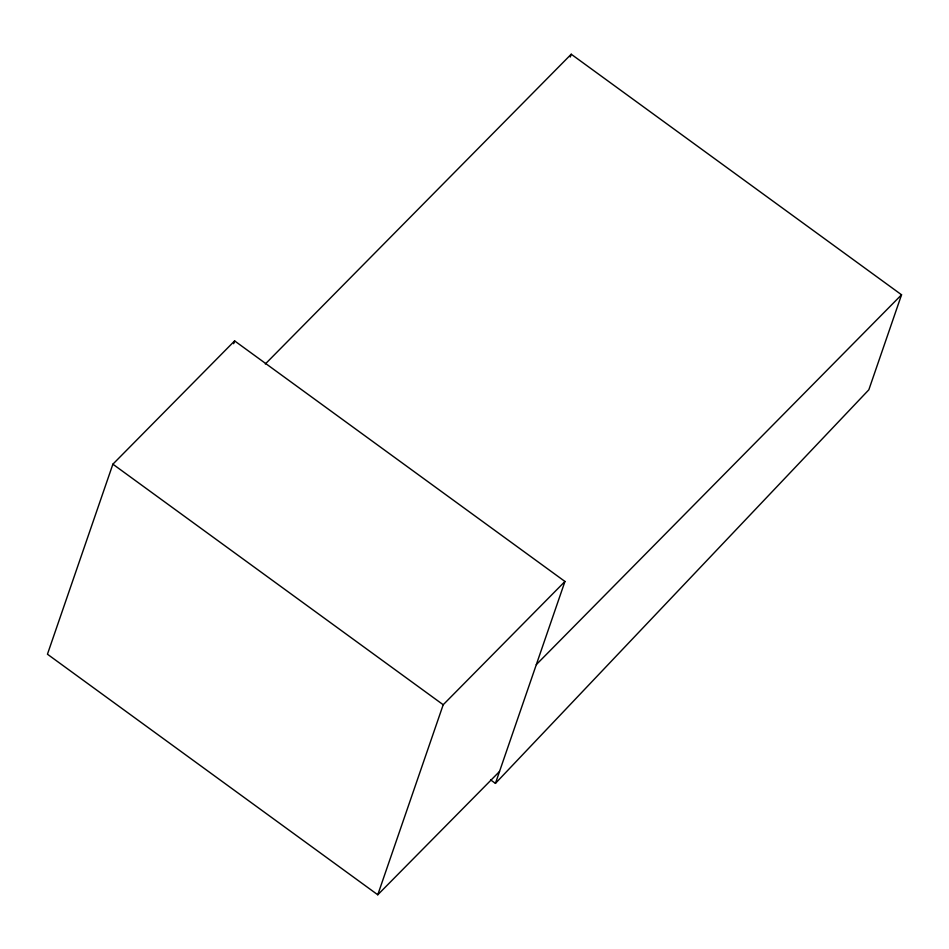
<?xml version="1.0" encoding="UTF-8"?>
<svg xmlns="http://www.w3.org/2000/svg" width="949" height="949" viewBox="0 0 949 949"><rect width="100%" height="100%" fill="white"/><g stroke="black" fill="none" stroke-linecap="round" stroke-linejoin="round"><path stroke-width="1.42" d="M490.633 779.9L495.425 783.388L564.952 581.464L234.628 340.905L112.884 464.18L47.45 654.217L377.773 894.777L499.506 771.501M233.668 343.704L234.628 340.905M570.266 57.011L571.227 54.223L901.55 294.783L868.833 389.802L495.425 783.388M377.773 894.777L443.207 704.739L564.952 581.464M265.317 363.989L571.227 54.223M536.315 664.608L901.55 294.783M112.884 464.18L443.207 704.739"/></g></svg>
